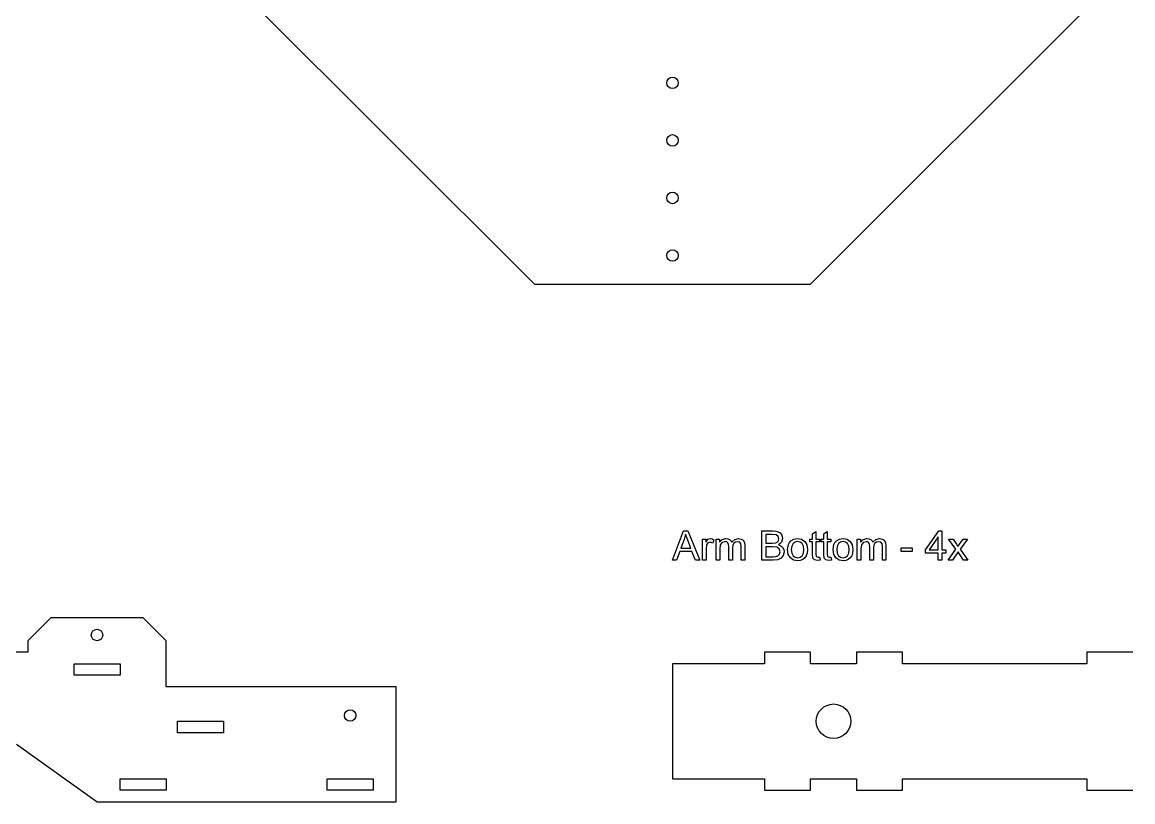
# Model space of a CAD drawing. Extents: x -813 to 254, y 365 to 897.
# Drawn here: x -230.2 to 76.2, y 365.1 to 580.3 of the extents above; entities that cross this region are included whole.
import ezdxf

# ---------------------------------------------------------------- set-up
doc = ezdxf.new("R2010")
doc.units = 0

msp = doc.modelspace()

# ---------------------------------------------------------------- linework, layer by layer
at = {"layer": 'Layer 1', "color": 4}
for p, q in [((-177.8, 596.9), (-88.9, 508.000006)), ((-12.7, 508.000006), (76.2, 596.9)), ((-52.3875, 563.562506), (-52.262683, 564.18024)), ((-52.262683, 564.18024), (-51.922362, 564.684867)), ((-51.922362, 564.684867), (-51.417736, 565.025188)), ((-51.417736, 565.025188), (-50.8, 565.150006)), ((-50.8, 565.150006), (-50.182264, 565.025187)), ((-50.8, 565.150006), (-50.8, 565.150006)), ((-50.182264, 565.025187), (-49.677638, 564.684867)), ((-49.677638, 564.684867), (-49.337317, 564.180241)), ((-49.337317, 564.180241), (-49.2125, 563.562506)), ((-52.262683, 562.944769), (-52.3875, 563.562506)), ((-51.922362, 562.440142), (-52.262683, 562.944769)), ((-51.417736, 562.099822), (-51.922362, 562.440142)), ((-50.8, 561.975006), (-51.417736, 562.099822)), ((-50.182264, 562.099822), (-50.8, 561.975006)), ((-49.677638, 562.440142), (-50.182264, 562.099822)), ((-49.337317, 562.944769), (-49.677638, 562.440142)), ((-49.2125, 563.562506), (-49.337317, 562.944769)), ((-52.262683, 548.305239), (-51.922362, 548.809866)), ((-51.922362, 548.809866), (-51.417736, 549.150188)), ((-51.417736, 549.150188), (-50.8, 549.275006)), ((-50.8, 549.275006), (-50.182264, 549.150186)), ((-50.8, 549.275006), (-50.8, 549.275006)), ((-50.182264, 549.150186), (-49.677638, 548.809866)), ((-49.677638, 548.809866), (-49.337317, 548.305241)), ((-52.3875, 547.687506), (-52.262683, 548.305239)), ((-52.262683, 547.069769), (-52.3875, 547.687506)), ((-51.922362, 546.565141), (-52.262683, 547.069769)), ((-51.417736, 546.22482), (-51.922362, 546.565141)), ((-50.8, 546.100006), (-51.417736, 546.22482)), ((-50.182264, 546.224822), (-50.8, 546.100006)), ((-49.677638, 546.565141), (-50.182264, 546.224822)), ((-49.337317, 547.069767), (-49.677638, 546.565141)), ((-49.337317, 548.305241), (-49.2125, 547.687506)), ((-49.2125, 547.687506), (-49.337317, 547.069767)), ((-51.922362, 532.934866), (-51.417736, 533.275188)), ((-51.417736, 533.275188), (-50.8, 533.400006)), ((-50.8, 533.400006), (-50.182264, 533.275186)), ((-50.8, 533.400006), (-50.8, 533.400006)), ((-50.182264, 533.275186), (-49.677638, 532.934866)), ((-52.3875, 531.812506), (-52.262683, 532.430239)), ((-52.262683, 531.194769), (-52.3875, 531.812506)), ((-52.262683, 532.430239), (-51.922362, 532.934866)), ((-51.922362, 530.690141), (-52.262683, 531.194769)), ((-51.417736, 530.34982), (-51.922362, 530.690141)), ((-50.8, 530.225006), (-51.417736, 530.34982)), ((-50.182264, 530.349822), (-50.8, 530.225006)), ((-49.677638, 530.690141), (-50.182264, 530.349822)), ((-49.677638, 532.934866), (-49.337317, 532.430241)), ((-49.337317, 531.194767), (-49.677638, 530.690141)), ((-49.337317, 532.430241), (-49.2125, 531.812506)), ((-49.2125, 531.812506), (-49.337317, 531.194767)), ((-52.3875, 515.937506), (-52.262683, 516.555239)), ((-52.262683, 515.319769), (-52.3875, 515.937506)), ((-52.262683, 516.555239), (-51.922362, 517.059866)), ((-51.922362, 514.815141), (-52.262683, 515.319769)), ((-51.922362, 517.059866), (-51.417736, 517.400188)), ((-51.417736, 514.47482), (-51.922362, 514.815141)), ((-51.417736, 517.400188), (-50.8, 517.525006)), ((-50.8, 517.525006), (-50.182264, 517.400186)), ((-50.8, 517.525006), (-50.8, 517.525006)), ((-50.182264, 517.400186), (-49.677638, 517.059866)), ((-49.677638, 514.815141), (-50.182264, 514.474822)), ((-49.677638, 517.059866), (-49.337317, 516.555241)), ((-49.337317, 515.319767), (-49.677638, 514.815141)), ((-49.337317, 516.555241), (-49.2125, 515.937506)), ((-49.2125, 515.937506), (-49.337317, 515.319767)), ((-50.8, 514.350006), (-51.417736, 514.47482)), ((-50.182264, 514.474822), (-50.8, 514.350006)), ((-88.9, 508.000006), (-12.7, 508.000006)), ((-50.816535, 431.800006), (-47.713194, 439.880821)), ((-47.713194, 439.880821), (-46.561155, 439.880821)), ((-47.161981, 439.03195), (-47.597438, 437.488547)), ((-46.588714, 437.356256), (-47.161981, 439.03195)), ((-46.561155, 439.880821), (-43.253863, 431.800006)), ((-26.11658, 431.800006), (-26.11658, 439.880821)), ((-26.11658, 439.880821), (-23.084896, 439.880821)), ((-23.432162, 438.927217), (-25.047222, 438.927217)), ((-25.047222, 438.927217), (-25.047222, 436.485335)), ((-22.202951, 438.814218), (-23.432162, 438.927217)), ((-23.084896, 439.880821), (-22.250497, 439.819492)), ((-22.250497, 439.819492), (-21.599371, 439.63553)), ((-21.651736, 438.395296), (-22.202951, 438.814218)), ((-21.458811, 437.686983), (-21.651736, 438.395296)), ((-21.599371, 439.63553), (-21.100525, 439.324087)), ((-21.100525, 439.324087), (-20.722938, 438.880366)), ((-20.722938, 438.880366), (-20.485232, 438.358773)), ((-20.485232, 438.358773), (-20.40599, 437.813763)), ((-12.192882, 439.103606), (-11.206207, 439.69892)), ((-12.192882, 437.65391), (-12.192882, 439.103606)), ((-11.206207, 439.69892), (-11.206207, 437.65391)), ((-9.061979, 439.103606), (-8.075304, 439.69892)), ((-9.061979, 437.65391), (-9.061979, 439.103606)), ((-8.075304, 439.69892), (-8.075304, 437.65391)), ((19.016927, 434.644275), (22.704557, 439.880821)), ((22.522656, 438.287809), (19.992578, 434.644275)), ((22.522656, 434.644275), (22.522656, 438.287809)), ((22.704557, 439.880821), (23.514844, 439.880821)), ((23.514844, 439.880821), (23.514844, 434.644275)), ((-47.597438, 437.488547), (-48.484897, 435.118321)), ((-48.484897, 435.118321), (-45.745355, 435.118321)), ((-48.484897, 435.118321), (-48.484897, 435.118321)), ((-45.745355, 435.118321), (-46.588714, 437.356256)), ((-42.526258, 431.800006), (-42.526258, 437.65391)), ((-42.526258, 437.65391), (-41.63329, 437.65391)), ((-41.63329, 437.65391), (-41.63329, 436.766454)), ((-41.63329, 436.766454), (-41.002148, 437.587765)), ((-41.368706, 436.022313), (-41.534072, 434.864761)), ((-40.999393, 436.56526), (-41.368706, 436.022313)), ((-41.002148, 437.587765), (-40.365494, 437.786201)), ((-40.415103, 436.760942), (-40.999393, 436.56526)), ((-39.6875, 436.545967), (-40.415103, 436.760942)), ((-40.365494, 437.786201), (-39.859757, 437.706272)), ((-39.859757, 437.706272), (-39.345746, 437.466497)), ((-39.345746, 437.466497), (-39.6875, 436.545967)), ((-38.744923, 431.800006), (-38.744923, 437.65391)), ((-38.744923, 437.65391), (-37.857464, 437.65391)), ((-37.857464, 437.65391), (-37.857464, 436.832601)), ((-37.857464, 436.832601), (-37.124349, 437.524375)), ((-37.592881, 436.060898), (-37.752734, 434.837202)), ((-37.077495, 436.705821), (-37.592881, 436.060898)), ((-37.124349, 437.524375), (-36.082551, 437.786201)), ((-36.303037, 436.926307), (-37.077495, 436.705821)), ((-35.828995, 436.843621), (-36.303037, 436.926307)), ((-36.082551, 437.786201), (-35.490688, 437.718673)), ((-35.509287, 436.595576), (-35.828995, 436.843621)), ((-35.32739, 436.182163), (-35.509287, 436.595576)), ((-35.490688, 437.718673), (-35.015952, 437.516106)), ((-35.266754, 435.60339), (-35.32739, 436.182163)), ((-35.266754, 431.800006), (-35.266754, 435.60339)), ((-35.015952, 437.516106), (-34.66111, 437.192264)), ((-34.66111, 437.192264), (-34.428907, 436.760942)), ((-34.428907, 436.760942), (-33.629649, 437.529883)), ((-34.172595, 435.981658), (-34.274565, 435.201004)), ((-34.274565, 435.201004), (-34.274565, 431.800006)), ((-33.866667, 436.515651), (-34.172595, 435.981658)), ((-33.406406, 436.82364), (-33.866667, 436.515651)), ((-33.629649, 437.529883), (-32.620921, 437.786201)), ((-32.841407, 436.926307), (-33.406406, 436.82364)), ((-32.246093, 436.766454), (-32.841407, 436.926307)), ((-32.620921, 437.786201), (-31.850602, 437.665619)), ((-31.896073, 436.344774), (-32.246093, 436.766454)), ((-31.799609, 435.487634), (-31.896073, 436.344774)), ((-31.850602, 437.665619), (-31.281466, 437.303889)), ((-31.799609, 431.800006), (-31.799609, 435.487634)), ((-31.281466, 437.303889), (-30.930074, 436.691347)), ((-30.930074, 436.691347), (-30.812935, 435.818365)), ((-30.812935, 435.818365), (-30.812935, 431.800006)), ((-25.047222, 436.485335), (-23.29987, 436.485335)), ((-25.047222, 436.485335), (-25.047222, 436.485335)), ((-23.178602, 435.531731), (-25.047222, 435.531731)), ((-25.047222, 435.531731), (-25.047222, 432.753606)), ((-23.29987, 436.485335), (-22.280121, 436.579041)), ((-21.996246, 435.396685), (-23.178602, 435.531731)), ((-22.280121, 436.579041), (-21.665516, 436.981428)), ((-21.35408, 434.928151), (-21.996246, 435.396685)), ((-21.665516, 436.981428), (-21.458811, 437.686983)), ((-21.039892, 436.424697), (-21.535981, 436.099483)), ((-21.535981, 436.099483), (-20.887619, 435.808715)), ((-20.687109, 436.838113), (-21.039892, 436.424697)), ((-20.887619, 435.808715), (-20.408746, 435.366369)), ((-20.40599, 437.813763), (-20.687109, 436.838113)), ((-20.408746, 435.366369), (-20.113162, 434.801371)), ((-19.027951, 434.726958), (-18.801953, 436.142199)), ((-18.801953, 436.142199), (-18.519456, 436.691693)), ((-18.519456, 436.691693), (-18.123958, 437.13577)), ((-18.123958, 437.13577), (-17.286113, 437.62359)), ((-17.885559, 435.709496), (-18.008203, 434.726958)), ((-17.517621, 436.408164), (-17.885559, 435.709496)), ((-16.963652, 436.825706), (-17.517621, 436.408164)), ((-17.286113, 437.62359), (-16.282899, 437.786201)), ((-16.282899, 436.964892), (-16.963652, 436.825706)), ((-16.282899, 437.786201), (-15.185984, 437.588449)), ((-15.60973, 436.825017), (-16.282899, 436.964892)), ((-15.056445, 436.405409), (-15.60973, 436.825017)), ((-15.185984, 437.588449), (-14.309549, 436.995209)), ((-14.686446, 435.71432), (-15.056445, 436.405409)), ((-14.563107, 434.760031), (-14.686446, 435.71432)), ((-14.309549, 436.995209), (-13.734911, 436.053316)), ((-13.734911, 436.053316), (-13.543359, 434.80964)), ((-12.920486, 436.88221), (-12.920486, 437.65391)), ((-12.920486, 437.65391), (-12.192882, 437.65391)), ((-12.192882, 436.88221), (-12.920486, 436.88221)), ((-12.192882, 433.514286), (-12.192882, 436.88221)), ((-11.206207, 437.65391), (-10.208507, 437.65391)), ((-10.208507, 436.88221), (-11.206207, 436.88221)), ((-11.206207, 436.88221), (-11.206207, 433.459162)), ((-10.208507, 437.65391), (-10.208507, 436.88221)), ((-9.789583, 436.88221), (-9.789583, 437.65391)), ((-9.789583, 437.65391), (-9.061979, 437.65391)), ((-9.061979, 436.88221), (-9.789583, 436.88221)), ((-9.061979, 433.514286), (-9.061979, 436.88221)), ((-8.075304, 437.65391), (-7.077604, 437.65391)), ((-7.077604, 436.88221), (-8.075304, 436.88221)), ((-8.075304, 436.88221), (-8.075304, 433.459162)), ((-7.077604, 437.65391), (-7.077604, 436.88221)), ((-6.482292, 434.726958), (-6.256294, 436.142199)), ((-6.256294, 436.142199), (-5.973796, 436.691693)), ((-5.973796, 436.691693), (-5.578299, 437.13577)), ((-5.578299, 437.13577), (-4.740453, 437.62359)), ((-5.339899, 435.709496), (-5.462543, 434.726958)), ((-4.971962, 436.408164), (-5.339899, 435.709496)), ((-4.417992, 436.825706), (-4.971962, 436.408164)), ((-4.740453, 437.62359), (-3.73724, 437.786201)), ((-3.73724, 436.964892), (-4.417992, 436.825706)), ((-3.73724, 437.786201), (-2.640324, 437.588449)), ((-3.064071, 436.825017), (-3.73724, 436.964892)), ((-2.510786, 436.405409), (-3.064071, 436.825017)), ((-2.640324, 437.588449), (-1.763889, 436.995209)), ((-2.140786, 435.71432), (-2.510786, 436.405409)), ((-2.017448, 434.760031), (-2.140786, 435.71432)), ((-1.763889, 436.995209), (-1.189251, 436.053316)), ((-1.189251, 436.053316), (-0.9977, 434.80964)), ((0.170877, 431.800006), (0.170877, 437.65391)), ((0.170877, 437.65391), (1.058333, 437.65391)), ((1.058333, 437.65391), (1.058333, 436.832601)), ((1.058333, 436.832601), (1.79145, 437.524375)), ((1.322917, 436.060898), (1.163064, 434.837202)), ((1.838303, 436.705821), (1.322917, 436.060898)), ((1.79145, 437.524375), (2.833246, 437.786201)), ((2.61276, 436.926307), (1.838303, 436.705821)), ((3.086803, 436.843621), (2.61276, 436.926307)), ((2.833246, 437.786201), (3.425111, 437.718673)), ((3.40651, 436.595576), (3.086803, 436.843621)), ((3.588408, 436.182163), (3.40651, 436.595576)), ((3.425111, 437.718673), (3.899848, 437.516106)), ((3.649045, 435.60339), (3.588408, 436.182163)), ((3.649045, 431.800006), (3.649045, 435.60339)), ((3.899848, 437.516106), (4.254689, 437.192264)), ((4.254689, 437.192264), (4.486893, 436.760942)), ((4.486893, 436.760942), (5.28615, 437.529883)), ((4.743203, 435.981658), (4.641232, 435.201004)), ((4.641232, 435.201004), (4.641232, 431.800006)), ((5.049132, 436.515651), (4.743203, 435.981658)), ((5.509392, 436.82364), (5.049132, 436.515651)), ((5.28615, 437.529883), (6.294879, 437.786201)), ((6.074393, 436.926307), (5.509392, 436.82364)), ((6.669705, 436.766454), (6.074393, 436.926307)), ((6.294879, 437.786201), (7.065196, 437.665619)), ((7.019727, 436.344774), (6.669705, 436.766454)), ((7.116189, 435.487634), (7.019727, 436.344774)), ((7.065196, 437.665619), (7.634332, 437.303889)), ((7.116189, 431.800006), (7.116189, 435.487634)), ((7.634332, 437.303889), (7.985725, 436.691347)), ((7.985725, 436.691347), (8.102865, 435.818365)), ((8.102865, 435.818365), (8.102865, 431.800006)), ((12.330686, 434.225353), (12.330686, 435.223051)), ((12.330686, 435.223051), (15.378906, 435.223051)), ((15.378906, 435.223051), (15.378906, 434.225353)), ((27.378863, 434.842714), (25.4, 437.65391)), ((25.4, 437.65391), (26.640234, 437.65391)), ((26.640234, 437.65391), (27.538715, 436.281384)), ((27.538715, 436.281384), (27.946615, 435.625438)), ((27.946615, 435.625438), (28.393099, 436.27036)), ((28.393099, 436.27036), (29.379774, 437.65391)), ((30.564887, 437.65391), (28.541926, 434.897835)), ((29.379774, 437.65391), (30.564887, 437.65391)), ((-48.793575, 434.2474), (-49.681034, 431.800006)), ((-45.414627, 434.2474), (-48.793575, 434.2474)), ((-44.472047, 431.800006), (-45.414627, 434.2474)), ((-41.534072, 434.864761), (-41.534072, 431.800006)), ((-37.752734, 434.837202), (-37.752734, 431.800006)), ((-25.047222, 432.753606), (-23.035287, 432.753606)), ((-25.047222, 432.753606), (-25.047222, 432.753606)), ((-23.035287, 432.753606), (-22.307682, 432.792192)), ((-22.307682, 432.792192), (-21.690321, 433.012678)), ((-20.846962, 432.334684), (-21.731662, 431.935052)), ((-21.690321, 433.012678), (-21.282422, 433.461919)), ((-21.122569, 434.14267), (-21.35408, 434.928151)), ((-21.282422, 433.461919), (-21.122569, 434.14267)), ((-20.254405, 433.087091), (-20.846962, 432.334684)), ((-20.014627, 434.14267), (-20.254405, 433.087091)), ((-20.113162, 434.801371), (-20.014627, 434.14267)), ((-18.838471, 433.417821), (-19.027951, 434.726958)), ((-19.027951, 434.726958), (-19.027951, 434.726958)), ((-19.027951, 434.726958), (-19.027951, 434.726958)), ((-18.27003, 432.455952), (-18.838471, 433.417821)), ((-17.394288, 431.864774), (-18.27003, 432.455952)), ((-18.008203, 434.726958), (-17.885559, 433.743725)), ((-18.008203, 434.726958), (-18.008203, 434.726958)), ((-18.008203, 434.726958), (-18.008203, 434.726958)), ((-17.885559, 433.743725), (-17.517621, 433.042994)), ((-17.517621, 433.042994), (-16.963652, 432.623382)), ((-16.963652, 432.623382), (-16.282899, 432.483511)), ((-16.282899, 432.483511), (-15.606285, 432.624071)), ((-15.606285, 432.624071), (-15.053689, 433.045751)), ((-14.869032, 432.026004), (-15.546341, 431.757286)), ((-15.053689, 433.045751), (-14.685757, 433.75544)), ((-14.298528, 432.456639), (-14.869032, 432.026004)), ((-14.685757, 433.75544), (-14.563107, 434.760031)), ((-13.882357, 433.031971), (-14.298528, 432.456639)), ((-13.628113, 433.800225), (-13.882357, 433.031971)), ((-13.543359, 434.80964), (-13.628113, 433.800225)), ((-12.071615, 432.342953), (-12.192882, 433.514286)), ((-11.652691, 431.893712), (-12.071615, 432.342953)), ((-11.206207, 433.459162), (-11.153841, 432.91346)), ((-11.153841, 432.91346), (-10.982965, 432.720536)), ((-10.982965, 432.720536), (-10.643967, 432.648876)), ((-10.643967, 432.648876), (-10.208507, 432.687462)), ((-10.208507, 432.687462), (-10.065191, 431.811029)), ((-10.208507, 432.687462), (-10.208507, 432.687462)), ((-10.208507, 432.687462), (-10.208507, 432.687462)), ((-8.940712, 432.342953), (-9.061979, 433.514286)), ((-8.521788, 431.893712), (-8.940712, 432.342953)), ((-8.075304, 433.459162), (-8.022938, 432.91346)), ((-8.022938, 432.91346), (-7.852062, 432.720536)), ((-7.852062, 432.720536), (-7.513064, 432.648876)), ((-7.513064, 432.648876), (-7.077604, 432.687462)), ((-7.077604, 432.687462), (-6.934288, 431.811029)), ((-7.077604, 432.687462), (-7.077604, 432.687462)), ((-7.077604, 432.687462), (-7.077604, 432.687462)), ((-6.292812, 433.417821), (-6.482292, 434.726958)), ((-6.482292, 434.726958), (-6.482292, 434.726958)), ((-6.482292, 434.726958), (-6.482292, 434.726958)), ((-5.724371, 432.455952), (-6.292812, 433.417821)), ((-4.848629, 431.864774), (-5.724371, 432.455952)), ((-5.462543, 434.726958), (-5.339899, 433.743725)), ((-5.462543, 434.726958), (-5.462543, 434.726958)), ((-5.462543, 434.726958), (-5.462543, 434.726958)), ((-5.339899, 433.743725), (-4.971962, 433.042994)), ((-4.971962, 433.042994), (-4.417992, 432.623382)), ((-4.417992, 432.623382), (-3.73724, 432.483511)), ((-3.73724, 432.483511), (-3.060626, 432.624071)), ((-3.060626, 432.624071), (-2.50803, 433.045751)), ((-2.323372, 432.026004), (-3.000681, 431.757286)), ((-2.50803, 433.045751), (-2.140097, 433.75544)), ((-1.752868, 432.456639), (-2.323372, 432.026004)), ((-2.140097, 433.75544), (-2.017448, 434.760031)), ((-1.336697, 433.031971), (-1.752868, 432.456639)), ((-1.082453, 433.800225), (-1.336697, 433.031971)), ((-0.9977, 434.80964), (-1.082453, 433.800225)), ((1.163064, 434.837202), (1.163064, 431.800006)), ((15.378906, 434.225353), (12.330686, 434.225353)), ((12.330686, 434.225353), (12.330686, 434.225353)), ((19.016927, 433.734772), (19.016927, 434.644275)), ((22.522656, 433.734772), (19.016927, 433.734772)), ((19.992578, 434.644275), (22.522656, 434.644275)), ((22.522656, 434.644275), (22.522656, 434.644275)), ((22.522656, 431.800006), (22.522656, 433.734772)), ((23.514844, 434.644275), (24.60625, 434.644275)), ((24.60625, 433.734772), (23.514844, 433.734772)), ((23.514844, 433.734772), (23.514844, 431.800006)), ((24.60625, 434.644275), (24.60625, 433.734772)), ((25.240148, 431.800006), (27.378863, 434.842714)), ((27.979687, 434.109597), (26.441797, 431.800006)), ((28.299393, 433.619015), (27.979687, 434.109597)), ((29.501042, 431.800006), (28.299393, 433.619015)), ((28.541926, 434.897835), (30.719228, 431.800006)), ((-49.681034, 431.800006), (-50.816535, 431.800006)), ((-50.816535, 431.800006), (-50.816535, 431.800006)), ((-43.253863, 431.800006), (-44.472047, 431.800006)), ((-41.534072, 431.800006), (-42.526258, 431.800006)), ((-42.526258, 431.800006), (-42.526258, 431.800006)), ((-37.752734, 431.800006), (-38.744923, 431.800006)), ((-38.744923, 431.800006), (-38.744923, 431.800006)), ((-34.274565, 431.800006), (-35.266754, 431.800006)), ((-30.812935, 431.800006), (-31.799609, 431.800006)), ((-23.035287, 431.800006), (-26.11658, 431.800006)), ((-26.11658, 431.800006), (-26.11658, 431.800006)), ((-21.731662, 431.935052), (-23.035287, 431.800006)), ((-16.282899, 431.667714), (-17.394288, 431.864774)), ((-15.546341, 431.757286), (-16.282899, 431.667714)), ((-10.814844, 431.722835), (-11.652691, 431.893712)), ((-10.065191, 431.811029), (-10.814844, 431.722835)), ((-7.683941, 431.722835), (-8.521788, 431.893712)), ((-6.934288, 431.811029), (-7.683941, 431.722835)), ((-3.73724, 431.667714), (-4.848629, 431.864774)), ((-3.000681, 431.757286), (-3.73724, 431.667714)), ((1.163064, 431.800006), (0.170877, 431.800006)), ((0.170877, 431.800006), (0.170877, 431.800006)), ((4.641232, 431.800006), (3.649045, 431.800006)), ((8.102865, 431.800006), (7.116189, 431.800006)), ((23.514844, 431.800006), (22.522656, 431.800006)), ((22.522656, 431.800006), (22.522656, 431.800006)), ((26.441797, 431.800006), (25.240148, 431.800006)), ((25.240148, 431.800006), (25.240148, 431.800006)), ((30.719228, 431.800006), (29.501042, 431.800006)), ((-222.25, 415.925006), (-228.6, 409.575006)), ((-196.85, 415.925006), (-222.25, 415.925006)), ((-190.5, 409.575006), (-196.85, 415.925006)), ((-211.1375, 411.162506), (-211.012683, 411.780242)), ((-211.012683, 410.54477), (-211.1375, 411.162506)), ((-211.012683, 411.780242), (-210.672362, 412.284868)), ((-210.672362, 412.284868), (-210.167736, 412.625188)), ((-210.167736, 412.625188), (-209.55, 412.750006)), ((-209.55, 412.750006), (-208.932264, 412.625188)), ((-208.932264, 412.625188), (-208.427637, 412.284868)), ((-208.427637, 412.284868), (-208.087317, 411.780242)), ((-208.087317, 411.780242), (-207.9625, 411.162506)), ((-207.9625, 411.162506), (-208.087317, 410.54477)), ((-228.6, 409.575006), (-228.6, 406.400006)), ((-210.672362, 410.040143), (-211.012683, 410.54477)), ((-210.167736, 409.699823), (-210.672362, 410.040143)), ((-209.55, 409.575006), (-210.167736, 409.699823)), ((-208.932264, 409.699823), (-209.55, 409.575006)), ((-209.55, 409.575006), (-209.55, 409.575006)), ((-208.427637, 410.040143), (-208.932264, 409.699823)), ((-208.087317, 410.54477), (-208.427637, 410.040143)), ((-190.5, 396.875011), (-190.5, 409.575006)), ((-228.6, 406.400006), (-361.95, 406.400006)), ((-12.699969, 406.408839), (-25.399969, 406.408839)), ((-25.399969, 406.408839), (-25.399969, 403.233839)), ((-12.699969, 403.233839), (-12.699969, 406.408839)), ((12.700031, 406.408839), (0.000031, 406.408839)), ((0.000031, 406.408839), (0.000031, 403.233839)), ((12.700031, 403.233839), (12.700031, 406.408839)), ((76.200031, 406.408839), (63.500031, 406.408839)), ((63.500031, 406.408839), (63.500031, 403.233839)), ((-215.9, 400.050011), (-215.9, 403.225006)), ((-215.9, 403.225006), (-203.2, 403.225006)), ((-203.2, 403.225006), (-203.2, 400.050011)), ((-25.399969, 403.233839), (-50.799969, 403.233839)), ((-50.799969, 403.233839), (-50.799969, 371.483839)), ((0.000031, 403.233839), (-12.699969, 403.233839)), ((63.500031, 403.233839), (12.700031, 403.233839)), ((-203.2, 400.050011), (-215.9, 400.050011)), ((-203.2, 400.050011), (-203.2, 400.050011)), ((-127, 396.875011), (-190.5, 396.875011)), ((-127, 365.125011), (-127, 396.875011)), ((-141.2875, 388.937511), (-141.162683, 389.555247)), ((-141.162683, 389.555247), (-140.822363, 390.059874)), ((-140.822363, 390.059874), (-140.317736, 390.400194)), ((-140.317736, 390.400194), (-139.7, 390.525011)), ((-139.7, 390.525011), (-139.082264, 390.400194)), ((-139.082264, 390.400194), (-138.577637, 390.059874)), ((-138.577637, 390.059874), (-138.237317, 389.555247)), ((-138.237317, 389.555247), (-138.1125, 388.937511)), ((-11.015656, 388.31826), (-10.738017, 389.212047)), ((-10.738017, 389.212047), (-10.298751, 390.021002)), ((-10.298751, 390.021002), (-9.717056, 390.725927)), ((-9.717056, 390.725927), (-9.012132, 391.307621)), ((-9.012132, 391.307621), (-8.203177, 391.746888)), ((-8.203177, 391.746888), (-7.309389, 392.024527)), ((-7.309389, 392.024527), (-6.349969, 392.121339)), ((-6.349969, 392.121339), (-5.390548, 392.024527)), ((-5.390548, 392.024527), (-4.496761, 391.746888)), ((-4.496761, 391.746888), (-3.687806, 391.307621)), ((-3.687806, 391.307621), (-2.982881, 390.725927)), ((-2.982881, 390.725927), (-2.401187, 390.021002)), ((-2.401187, 390.021002), (-1.961921, 389.212047)), ((-1.961921, 389.212047), (-1.684282, 388.31826)), ((-187.325, 384.175011), (-187.325, 387.350011)), ((-187.325, 387.350011), (-174.625, 387.350011)), ((-174.625, 387.350011), (-174.625, 384.175011)), ((-141.162683, 388.319775), (-141.2875, 388.937511)), ((-140.822363, 387.815149), (-141.162683, 388.319775)), ((-140.317736, 387.474828), (-140.822363, 387.815149)), ((-139.7, 387.350011), (-140.317736, 387.474828)), ((-139.082264, 387.474828), (-139.7, 387.350011)), ((-139.7, 387.350011), (-139.7, 387.350011)), ((-138.577637, 387.815149), (-139.082264, 387.474828)), ((-138.237317, 388.319775), (-138.577637, 387.815149)), ((-138.1125, 388.937511), (-138.237317, 388.319775)), ((-11.112469, 387.358839), (-11.015656, 388.31826)), ((-11.015656, 386.399419), (-11.112469, 387.358839)), ((-10.738017, 385.505631), (-11.015656, 386.399419)), ((-1.684282, 386.399419), (-1.961921, 385.505631)), ((-1.684282, 388.31826), (-1.587469, 387.358839)), ((-1.587469, 387.358839), (-1.684282, 386.399419)), ((-174.625, 384.175011), (-187.325, 384.175011)), ((-174.625, 384.175011), (-174.625, 384.175011)), ((-10.298751, 384.696676), (-10.738017, 385.505631)), ((-9.717056, 383.991752), (-10.298751, 384.696676)), ((-9.012132, 383.410057), (-9.717056, 383.991752)), ((-8.203177, 382.970791), (-9.012132, 383.410057)), ((-3.687806, 383.410057), (-4.496761, 382.970791)), ((-2.982881, 383.991752), (-3.687806, 383.410057)), ((-2.401187, 384.696676), (-2.982881, 383.991752)), ((-1.961921, 385.505631), (-2.401187, 384.696676)), ((-231.775, 381.000011), (-209.55, 365.125011)), ((-7.309389, 382.693152), (-8.203177, 382.970791)), ((-6.349969, 382.596339), (-7.309389, 382.693152)), ((-5.390548, 382.693152), (-6.349969, 382.596339)), ((-6.349969, 382.596339), (-6.349969, 382.596339)), ((-4.496761, 382.970791), (-5.390548, 382.693152)), ((-203.2, 368.300011), (-203.2, 371.475011)), ((-203.2, 371.475011), (-190.5, 371.475011)), ((-190.5, 371.475011), (-190.5, 368.300011)), ((-146.05, 368.300011), (-146.05, 371.475011)), ((-146.05, 371.475011), (-133.35, 371.475011)), ((-133.35, 371.475011), (-133.35, 368.300011)), ((-50.799969, 371.483839), (-25.399969, 371.483839)), ((-25.399969, 371.483839), (-25.399969, 368.308839)), ((-12.699969, 368.308839), (-12.699969, 371.483839)), ((-12.699969, 371.483839), (0.000031, 371.483839)), ((0.000031, 371.483839), (0.000031, 368.308839)), ((12.700031, 368.308839), (12.700031, 371.483839)), ((12.700031, 371.483839), (63.500031, 371.483839)), ((63.500031, 371.483839), (63.500031, 368.308839)), ((-190.5, 368.300011), (-203.2, 368.300011)), ((-190.5, 368.300011), (-190.5, 368.300011)), ((-133.35, 368.300011), (-146.05, 368.300011)), ((-133.35, 368.300011), (-133.35, 368.300011)), ((-25.399969, 368.308839), (-12.699969, 368.308839)), ((0.000031, 368.308839), (12.700031, 368.308839)), ((63.500031, 368.308839), (76.200031, 368.308839)), ((-209.55, 365.125011), (-127, 365.125011)), ((-127, 365.125011), (-127, 365.125011))]:
    msp.add_line(p, q, dxfattribs=at)

doc.saveas('drawing.dxf')
